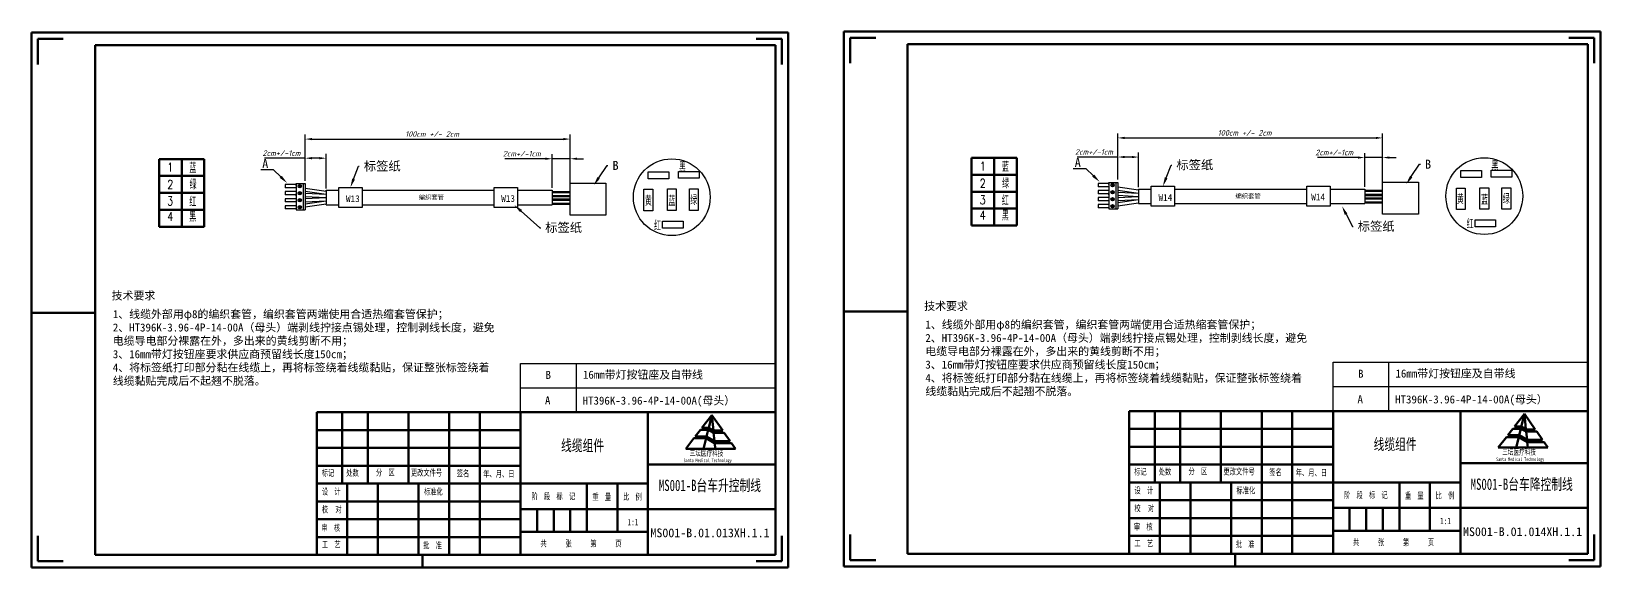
# Model space of a CAD drawing. Header units: millimetres. Extents: x 15931 to 18096, y 1463 to 3040.
# Drawn here: x 15936 to 16633, y 2265 to 2503 of the extents above; entities that cross this region are included whole.
import ezdxf
from ezdxf import colors
from ezdxf.entities.mleader import LeaderData, LeaderLine
from ezdxf.enums import TextEntityAlignment as Align
from ezdxf.math import Vec2, Vec3

# ---------------------------------------------------------------- set-up
doc = ezdxf.new("R2010")
doc.units = ezdxf.units.MM
doc.layers.add('7标注层', color=4, linetype='Continuous')
doc.layers.add('dim', color=82, linetype='Continuous', lineweight=9)
doc.layers.add('总内框线', color=7, linetype='Continuous', lineweight=50)
doc.styles.add('GB', font='gbeitc.shx', dxfattribs={"bigfont": 'gbcbig.shx'})
doc.styles.add('SLDTEXTSTYLE1', font='TXT', dxfattribs={"width": 0.7})
doc.styles.get("Standard").update_dxf_attribs({"font": 'simfang.ttf'})
doc.styles.add('TXT08', font='txt.shx', dxfattribs={"width": 0.8, "bigfont": 'gbcbig.shx'})
doc.styles.add('宋体', font='')
doc.styles.get('宋体').set_extended_font_data('SimSun')
doc.dimstyles.new('GB', dxfattribs={"dimtxt": 2.5, "dimasz": 3, "dimexe": 2, "dimexo": 1, "dimgap": 1, "dimtad": 1, "dimtoh": 1, "dimdsep": 46, "dimtxsty": 'GB', "dimcen": 2.5, "dimclrd": 1, "dimclre": 3, "dimclrt": 6, "dimadec": 0, "dimazin": 0, "dimtfac": 1, "dimtmove": 0, "dimatfit": 3, "dimfxl": 4, "dimarcsym": 0})

# ---------------------------------------------------------------- blocks, each defined once
blk = doc.blocks.new('*D360')
at = {"color": 3, "lineweight": -2, "transparency": 16777216}
for p, q in [((16057.9, 2437.04), (16057.9, 2457.56)), ((16175.43, 2434.03), (16175.43, 2457.56))]:
    blk.add_line(p, q, dxfattribs=at)
at = {"color": 1, "lineweight": -2, "transparency": 16777216}
blk.add_line((16060.9, 2455.56), (16172.43, 2455.56), dxfattribs=at)
at = {"color": 1, "transparency": 16777216}
for points in [[(16060.9, 2456.06), (16060.9, 2455.06), (16057.9, 2455.56)], [(16172.43, 2456.06), (16172.43, 2455.06), (16175.43, 2455.56)]]:
    blk.add_solid(points, dxfattribs=at)
at = {"layer": 'Defpoints', "color": 0, "transparency": 16777216}
for p in [(16175.43, 2455.56), (16057.9, 2436.04), (16175.43, 2433.03)]:
    blk.add_point(p, dxfattribs=at)
at = {"color": 6, "transparency": 16777216, "insert": (16114.2, 2457.81), "char_height": 2.5, "attachment_point": 5, "style": 'GB'}
blk.add_mtext('100cm +/- 2cm', dxfattribs=at)
blk = doc.blocks.new('*D361')
at = {"layer": '7标注层', "color": 1, "lineweight": -2, "transparency": 16777216}
for p, q in [((16164.51, 2446.84), (16146.46, 2446.84)), ((16175.43, 2446.84), (16167.51, 2446.84)), ((16178.43, 2446.84), (16181.43, 2446.84))]:
    blk.add_line(p, q, dxfattribs=at)
at = {"layer": '7标注层', "color": 3, "lineweight": -2, "transparency": 16777216}
for p, q in [((16167.51, 2433.87), (16167.51, 2448.84)), ((16175.43, 2434.03), (16175.43, 2448.84))]:
    blk.add_line(p, q, dxfattribs=at)
at = {"layer": '7标注层', "color": 1, "transparency": 16777216}
for points in [[(16164.51, 2447.34), (16164.51, 2446.34), (16167.51, 2446.84)], [(16178.43, 2447.34), (16178.43, 2446.34), (16175.43, 2446.84)]]:
    blk.add_solid(points, dxfattribs=at)
at = {"layer": 'Defpoints', "color": 0, "transparency": 16777216}
for p in [(16175.43, 2446.84), (16167.51, 2432.87), (16175.43, 2433.03)]:
    blk.add_point(p, dxfattribs=at)
at = {"layer": '7标注层', "color": 6, "transparency": 16777216, "insert": (16153.97, 2449.09), "char_height": 2.5, "attachment_point": 5, "style": 'GB'}
blk.add_mtext('2cm+/-1cm', dxfattribs=at)
blk = doc.blocks.new('*D362')
at = {"layer": '7标注层', "color": 1, "lineweight": -2, "transparency": 16777216}
for p, q in [((16057.9, 2447.08), (16039.86, 2447.08)), ((16064.17, 2447.08), (16060.9, 2447.08))]:
    blk.add_line(p, q, dxfattribs=at)
at = {"layer": '7标注层', "color": 3, "lineweight": -2, "transparency": 16777216}
for p, q in [((16057.9, 2437.04), (16057.9, 2449.08)), ((16067.17, 2433.67), (16067.17, 2449.08))]:
    blk.add_line(p, q, dxfattribs=at)
at = {"layer": '7标注层', "color": 1, "transparency": 16777216}
for points in [[(16060.9, 2447.58), (16060.9, 2446.58), (16057.9, 2447.08)], [(16064.17, 2447.58), (16064.17, 2446.58), (16067.17, 2447.08)]]:
    blk.add_solid(points, dxfattribs=at)
at = {"layer": 'Defpoints', "color": 0, "transparency": 16777216}
for p in [(16057.9, 2447.08), (16057.9, 2436.04), (16067.17, 2432.67)]:
    blk.add_point(p, dxfattribs=at)
at = {"layer": '7标注层', "color": 6, "transparency": 16777216, "insert": (16047.37, 2449.33), "char_height": 2.5, "attachment_point": 5, "style": 'GB'}
blk.add_mtext('2cm+/-1cm', dxfattribs=at)
blk = doc.blocks.new('*D363')
at = {"color": 3, "lineweight": -2, "transparency": 16777216}
for p, q in [((16418.39, 2437.56), (16418.39, 2458.08)), ((16535.91, 2434.55), (16535.91, 2458.08))]:
    blk.add_line(p, q, dxfattribs=at)
at = {"color": 1, "lineweight": -2, "transparency": 16777216}
blk.add_line((16421.39, 2456.08), (16532.91, 2456.08), dxfattribs=at)
at = {"color": 1, "transparency": 16777216}
for points in [[(16421.39, 2456.58), (16421.39, 2455.58), (16418.39, 2456.08)], [(16532.91, 2456.58), (16532.91, 2455.58), (16535.91, 2456.08)]]:
    blk.add_solid(points, dxfattribs=at)
at = {"layer": 'Defpoints', "color": 0, "transparency": 16777216}
for p in [(16535.91, 2456.08), (16418.39, 2436.56), (16535.91, 2433.55)]:
    blk.add_point(p, dxfattribs=at)
at = {"color": 6, "transparency": 16777216, "insert": (16474.69, 2458.33), "char_height": 2.5, "attachment_point": 5, "style": 'GB'}
blk.add_mtext('100cm +/- 2cm', dxfattribs=at)
blk = doc.blocks.new('*D364')
at = {"layer": '7标注层', "color": 1, "lineweight": -2, "transparency": 16777216}
for p, q in [((16524.99, 2447.37), (16506.95, 2447.37)), ((16535.91, 2447.37), (16527.99, 2447.37)), ((16538.91, 2447.37), (16541.91, 2447.37))]:
    blk.add_line(p, q, dxfattribs=at)
at = {"layer": '7标注层', "color": 3, "lineweight": -2, "transparency": 16777216}
for p, q in [((16527.99, 2434.39), (16527.99, 2449.37)), ((16535.91, 2434.55), (16535.91, 2449.37))]:
    blk.add_line(p, q, dxfattribs=at)
at = {"layer": '7标注层', "color": 1, "transparency": 16777216}
for points in [[(16524.99, 2447.87), (16524.99, 2446.87), (16527.99, 2447.37)], [(16538.91, 2447.87), (16538.91, 2446.87), (16535.91, 2447.37)]]:
    blk.add_solid(points, dxfattribs=at)
at = {"layer": 'Defpoints', "color": 0, "transparency": 16777216}
for p in [(16535.91, 2447.37), (16527.99, 2433.39), (16535.91, 2433.55)]:
    blk.add_point(p, dxfattribs=at)
at = {"layer": '7标注层', "color": 6, "transparency": 16777216, "insert": (16514.46, 2449.62), "char_height": 2.5, "attachment_point": 5, "style": 'GB'}
blk.add_mtext('2cm+/-1cm', dxfattribs=at)
blk = doc.blocks.new('*D365')
at = {"layer": '7标注层', "color": 1, "lineweight": -2, "transparency": 16777216}
for p, q in [((16418.39, 2447.6), (16400.34, 2447.6)), ((16424.66, 2447.6), (16421.39, 2447.6))]:
    blk.add_line(p, q, dxfattribs=at)
at = {"layer": '7标注层', "color": 3, "lineweight": -2, "transparency": 16777216}
for p, q in [((16418.39, 2437.56), (16418.39, 2449.6)), ((16427.66, 2434.19), (16427.66, 2449.6))]:
    blk.add_line(p, q, dxfattribs=at)
at = {"layer": '7标注层', "color": 1, "transparency": 16777216}
for points in [[(16421.39, 2448.1), (16421.39, 2447.1), (16418.39, 2447.6)], [(16424.66, 2448.1), (16424.66, 2447.1), (16427.66, 2447.6)]]:
    blk.add_solid(points, dxfattribs=at)
at = {"layer": 'Defpoints', "color": 0, "transparency": 16777216}
for p in [(16418.39, 2447.6), (16418.39, 2436.56), (16427.66, 2433.19)]:
    blk.add_point(p, dxfattribs=at)
at = {"layer": '7标注层', "color": 6, "transparency": 16777216, "insert": (16407.85, 2449.85), "char_height": 2.5, "attachment_point": 5, "style": 'GB'}
blk.add_mtext('2cm+/-1cm', dxfattribs=at)

msp = doc.modelspace()

# ---------------------------------------------------------------- linework, layer by layer
at = {"color": 3, "lineweight": 60}
for p, q in [((15993.073, 2446.706), (15993.073, 2439.206)), ((16003.105, 2446.706), (15993.073, 2446.706)), ((16003.105, 2446.706), (16003.105, 2439.206)), ((16003.105, 2446.706), (16003.105, 2439.206)), ((16013.138, 2446.706), (16003.105, 2446.706)), ((16013.138, 2446.706), (16013.138, 2439.206)), ((16353.558, 2447.228), (16353.558, 2439.728)), ((16363.59, 2447.228), (16353.558, 2447.228)), ((16363.59, 2447.228), (16363.59, 2439.728)), ((16363.59, 2447.228), (16363.59, 2439.728)), ((16373.623, 2447.228), (16363.59, 2447.228)), ((16373.623, 2447.228), (16373.623, 2439.728)), ((16003.105, 2439.206), (15993.073, 2439.206)), ((15993.073, 2416.706), (15993.073, 2439.206)), ((16003.105, 2416.706), (16003.105, 2439.206)), ((16003.105, 2439.206), (16003.105, 2424.206)), ((16013.138, 2439.206), (16003.105, 2439.206)), ((16003.105, 2416.706), (16003.105, 2439.206)), ((16013.138, 2416.706), (16013.138, 2439.206)), ((16013.138, 2439.206), (16013.138, 2424.206)), ((16363.59, 2439.728), (16353.558, 2439.728)), ((16353.558, 2417.228), (16353.558, 2439.728)), ((16363.59, 2417.228), (16363.59, 2439.728)), ((16363.59, 2439.728), (16363.59, 2424.728)), ((16373.623, 2439.728), (16363.59, 2439.728)), ((16363.59, 2417.228), (16363.59, 2439.728)), ((16373.623, 2417.228), (16373.623, 2439.728)), ((16373.623, 2439.728), (16373.623, 2424.728)), ((16003.105, 2431.706), (15993.073, 2431.706)), ((16013.138, 2431.706), (16003.105, 2431.706)), ((16363.59, 2432.228), (16353.558, 2432.228)), ((16373.623, 2432.228), (16363.59, 2432.228)), ((16003.105, 2424.206), (15993.073, 2424.206)), ((16013.138, 2424.206), (16003.105, 2424.206)), ((16363.59, 2424.728), (16353.558, 2424.728)), ((16373.623, 2424.728), (16363.59, 2424.728)), ((16003.105, 2416.706), (15993.073, 2416.706)), ((16013.138, 2416.706), (16003.105, 2416.706)), ((16363.59, 2417.228), (16353.558, 2417.228)), ((16373.623, 2417.228), (16363.59, 2417.228))]:
    msp.add_line(p, q, dxfattribs=at)
for p, q in [((16053.844, 2435.343), (16049.047, 2435.343)), ((16049.047, 2435.343), (16049.047, 2434.424)), ((16049.047, 2435.343), (16049.047, 2433.985)), ((16053.844, 2433.985), (16049.047, 2433.985)), ((16049.047, 2432.236), (16049.047, 2430.878)), ((16053.844, 2432.236), (16049.047, 2432.236)), ((16053.844, 2430.878), (16049.047, 2430.878)), ((16053.844, 2435.788), (16053.844, 2430.434)), ((16053.844, 2435.788), (16057.862, 2435.788)), ((16053.844, 2434.899), (16053.844, 2435.788)), ((16053.844, 2435.788), (16053.844, 2435.343)), ((16053.844, 2433.985), (16053.844, 2432.236)), ((16053.844, 2430.434), (16053.844, 2431.322)), ((16053.844, 2430.878), (16053.844, 2424.442)), ((16055.505, 2434.664), (16054.987, 2435.182)), ((16055.505, 2434.664), (16054.987, 2434.147)), ((16055.505, 2431.557), (16054.987, 2432.075)), ((16055.505, 2431.557), (16054.987, 2431.04)), ((16055.505, 2434.664), (16056.022, 2435.182)), ((16055.505, 2434.664), (16056.022, 2434.147)), ((16055.505, 2431.557), (16056.022, 2432.075)), ((16055.505, 2431.557), (16056.022, 2431.04)), ((16056.969, 2435.788), (16056.969, 2430.434)), ((16056.969, 2435.788), (16056.969, 2424.22)), ((16057.862, 2435.788), (16057.862, 2424.22)), ((16057.862, 2435.343), (16057.862, 2433.985)), ((16057.862, 2432.236), (16057.862, 2430.878)), ((16057.904, 2433.847), (16067.174, 2432.478)), ((16057.904, 2432.427), (16067.174, 2431.059)), ((16057.904, 2431.515), (16067.174, 2431.059)), ((16057.904, 2430.096), (16067.174, 2429.64)), ((16067.174, 2432.478), (16067.174, 2432.867)), ((16067.174, 2432.867), (16072.776, 2432.867)), ((16067.174, 2432.478), (16067.174, 2431.059)), ((16067.174, 2431.059), (16067.174, 2429.64)), ((16083.118, 2432.867), (16106.322, 2432.867)), ((16106.322, 2432.867), (16115.839, 2432.867)), ((16115.839, 2432.867), (16141.734, 2432.867)), ((16152.076, 2432.867), (16164.827, 2432.867)), ((16164.827, 2432.867), (16167.508, 2432.867)), ((16167.508, 2432.867), (16167.508, 2426.412)), ((16175.427, 2432.235), (16167.508, 2432.235)), ((16175.427, 2431.735), (16167.508, 2431.735)), ((16175.427, 2430.402), (16167.508, 2430.402)), ((16167.508, 2430.402), (16167.508, 2428.878)), ((16175.427, 2429.902), (16167.508, 2429.902)), ((16414.436, 2435.798), (16409.639, 2435.798)), ((16409.639, 2435.798), (16409.639, 2434.879)), ((16409.639, 2435.798), (16409.639, 2434.44)), ((16414.436, 2434.44), (16409.639, 2434.44)), ((16409.639, 2432.691), (16409.639, 2431.333)), ((16414.436, 2432.691), (16409.639, 2432.691)), ((16414.436, 2431.333), (16409.639, 2431.333)), ((16414.436, 2436.242), (16414.436, 2430.889)), ((16414.436, 2436.242), (16418.454, 2436.242)), ((16414.436, 2435.354), (16414.436, 2436.242)), ((16414.436, 2436.242), (16414.436, 2435.798)), ((16414.436, 2434.44), (16414.436, 2432.691)), ((16414.436, 2430.889), (16414.436, 2431.777)), ((16414.436, 2431.333), (16414.436, 2424.897)), ((16416.097, 2435.119), (16415.579, 2435.636)), ((16416.097, 2435.119), (16415.579, 2434.602)), ((16416.097, 2432.012), (16415.579, 2432.529)), ((16416.097, 2432.012), (16415.579, 2431.495)), ((16416.097, 2435.119), (16416.614, 2435.636)), ((16416.097, 2435.119), (16416.614, 2434.602)), ((16416.097, 2432.012), (16416.614, 2432.529)), ((16416.097, 2432.012), (16416.614, 2431.495)), ((16417.561, 2436.242), (16417.561, 2430.889)), ((16417.561, 2436.242), (16417.561, 2424.675)), ((16418.454, 2436.242), (16418.454, 2424.675)), ((16418.454, 2435.798), (16418.454, 2434.44)), ((16418.454, 2434.359), (16427.659, 2433)), ((16418.454, 2432.94), (16427.659, 2431.581)), ((16418.454, 2432.691), (16418.454, 2431.333)), ((16418.454, 2432.034), (16427.659, 2431.581)), ((16418.454, 2430.615), (16427.659, 2430.162)), ((16418.454, 2429.709), (16427.659, 2430.162)), ((16427.659, 2433), (16427.659, 2433.39)), ((16427.659, 2433.39), (16433.261, 2433.39)), ((16427.659, 2433), (16427.659, 2431.581)), ((16427.659, 2431.581), (16427.659, 2430.162)), ((16427.659, 2430.162), (16427.659, 2428.743)), ((16443.603, 2433.39), (16466.807, 2433.39)), ((16466.807, 2433.39), (16482.285, 2433.39)), ((16482.285, 2433.39), (16502.219, 2433.39)), ((16512.561, 2433.39), (16525.312, 2433.39)), ((16525.312, 2433.39), (16527.993, 2433.39)), ((16527.993, 2433.39), (16527.993, 2426.934)), ((16535.912, 2432.757), (16527.993, 2432.757)), ((16535.912, 2432.257), (16527.993, 2432.257)), ((16535.912, 2430.924), (16527.993, 2430.924)), ((16527.993, 2430.924), (16527.993, 2429.4)), ((16535.912, 2430.424), (16527.993, 2430.424)), ((16049.047, 2429.129), (16049.047, 2427.771)), ((16053.844, 2429.129), (16049.047, 2429.129)), ((16053.844, 2427.771), (16049.047, 2427.771)), ((16049.047, 2426.022), (16049.047, 2424.664)), ((16053.844, 2426.022), (16049.047, 2426.022)), ((16053.844, 2424.664), (16049.047, 2424.664)), ((16053.844, 2427.771), (16053.844, 2426.022)), ((16053.844, 2424.664), (16053.844, 2424.22)), ((16053.844, 2424.22), (16057.862, 2424.22)), ((16055.505, 2428.45), (16054.987, 2428.968)), ((16055.505, 2428.45), (16054.987, 2427.933)), ((16055.505, 2425.343), (16054.987, 2425.861)), ((16055.505, 2425.343), (16054.987, 2424.826)), ((16055.505, 2428.45), (16056.022, 2428.968)), ((16055.505, 2428.45), (16056.022, 2427.933)), ((16055.505, 2425.343), (16056.022, 2425.861)), ((16055.505, 2425.343), (16056.022, 2424.826)), ((16057.862, 2429.129), (16057.862, 2427.771)), ((16057.862, 2426.022), (16057.862, 2424.664)), ((16057.904, 2429.183), (16067.174, 2429.64)), ((16057.904, 2427.764), (16067.174, 2428.221)), ((16057.904, 2426.852), (16067.174, 2428.221)), ((16057.904, 2425.433), (16067.174, 2426.801)), ((16067.174, 2429.64), (16067.174, 2428.221)), ((16067.174, 2428.221), (16067.174, 2426.801)), ((16067.174, 2426.412), (16067.174, 2426.801)), ((16067.174, 2426.412), (16072.776, 2426.412)), ((16083.118, 2426.412), (16095.98, 2426.412)), ((16083.118, 2426.412), (16117.059, 2426.412)), ((16117.059, 2426.412), (16141.734, 2426.415)), ((16152.076, 2426.413), (16164.827, 2426.412)), ((16164.827, 2426.412), (16167.508, 2426.412)), ((16175.421, 2427.044), (16167.501, 2427.044)), ((16175.421, 2426.544), (16167.501, 2426.544)), ((16175.427, 2428.878), (16167.508, 2428.878)), ((16175.427, 2428.378), (16167.508, 2428.378)), ((16409.639, 2429.584), (16409.639, 2428.226)), ((16414.436, 2429.584), (16409.639, 2429.584)), ((16414.436, 2428.226), (16409.639, 2428.226)), ((16409.639, 2426.477), (16409.639, 2425.119)), ((16414.436, 2426.477), (16409.639, 2426.477)), ((16414.436, 2425.119), (16409.639, 2425.119)), ((16414.436, 2428.226), (16414.436, 2426.477)), ((16414.436, 2425.119), (16414.436, 2424.675)), ((16414.436, 2424.675), (16418.454, 2424.675)), ((16416.097, 2428.905), (16415.579, 2429.422)), ((16416.097, 2428.905), (16415.579, 2428.388)), ((16416.097, 2425.798), (16415.579, 2426.316)), ((16416.097, 2425.798), (16415.579, 2425.281)), ((16416.097, 2428.905), (16416.614, 2429.422)), ((16416.097, 2428.905), (16416.614, 2428.388)), ((16416.097, 2425.798), (16416.614, 2426.316)), ((16416.097, 2425.798), (16416.614, 2425.281)), ((16418.454, 2429.584), (16418.454, 2428.226)), ((16418.454, 2428.29), (16427.659, 2428.743)), ((16418.454, 2427.384), (16427.659, 2428.743)), ((16418.454, 2425.965), (16427.659, 2427.324)), ((16418.454, 2426.477), (16418.454, 2425.119)), ((16427.659, 2428.743), (16427.659, 2427.324)), ((16427.659, 2426.934), (16427.659, 2427.324)), ((16427.659, 2426.934), (16433.261, 2426.934)), ((16443.603, 2426.934), (16456.465, 2426.934)), ((16443.603, 2426.934), (16477.544, 2426.934)), ((16477.544, 2426.934), (16502.219, 2426.937)), ((16512.561, 2426.936), (16525.312, 2426.935)), ((16525.312, 2426.934), (16527.993, 2426.934)), ((16535.906, 2427.567), (16527.986, 2427.567)), ((16535.906, 2427.067), (16527.986, 2427.067)), ((16535.912, 2429.4), (16527.993, 2429.4)), ((16535.912, 2428.9), (16527.993, 2428.9)), ((16153.448, 2334.399), (16153.448, 2356.055)), ((16153.448, 2356.055), (16266.527, 2356.055)), ((16153.448, 2345.227), (16153.448, 2356.055)), ((16178.247, 2334.399), (16178.247, 2356.055)), ((16178.247, 2345.227), (16178.247, 2356.055)), ((16513.933, 2334.921), (16513.933, 2356.577)), ((16513.933, 2356.577), (16627.012, 2356.577)), ((16513.933, 2345.749), (16513.933, 2356.577)), ((16538.732, 2334.921), (16538.732, 2356.577)), ((16538.732, 2345.749), (16538.732, 2356.577)), ((16153.448, 2345.227), (16266.527, 2345.227)), ((16513.933, 2345.749), (16627.012, 2345.749))]:
    msp.add_line(p, q)
at = {"color": 5}
for points in [[(16210.133, 2441.034), (16219.24, 2441.034), (16219.24, 2438), (16210.133, 2438)], [(16223.577, 2441.251), (16232.685, 2441.251), (16232.685, 2438.217), (16223.577, 2438.217)], [(16570.618, 2441.556), (16579.725, 2441.556), (16579.725, 2438.522), (16570.618, 2438.522)], [(16584.062, 2441.773), (16593.17, 2441.773), (16593.17, 2438.739), (16584.062, 2438.739)], [(16175.427, 2435.955), (16191.295, 2435.955), (16191.295, 2421.783), (16175.427, 2421.783)], [(16208.18, 2433.31), (16212.083, 2433.31), (16212.083, 2423.774), (16208.18, 2423.774)], [(16218.59, 2433.448), (16222.493, 2433.448), (16222.493, 2423.912), (16218.59, 2423.912)], [(16228.348, 2433.448), (16232.251, 2433.448), (16232.251, 2423.912), (16228.348, 2423.912)], [(16535.912, 2436.477), (16551.779, 2436.477), (16551.779, 2422.305), (16535.912, 2422.305)], [(16568.665, 2433.832), (16572.568, 2433.832), (16572.568, 2424.296), (16568.665, 2424.296)], [(16579.075, 2433.971), (16582.978, 2433.971), (16582.978, 2424.435), (16579.075, 2424.435)], [(16588.833, 2433.971), (16592.736, 2433.971), (16592.736, 2424.435), (16588.833, 2424.435)], [(16216.421, 2419.144), (16225.529, 2419.144), (16225.529, 2416.11), (16216.421, 2416.11)], [(16576.906, 2419.666), (16586.014, 2419.666), (16586.014, 2416.632), (16576.906, 2416.632)]]:
    msp.add_lwpolyline(points, close=True, dxfattribs=at)
for points in [[(16072.776, 2434.116), (16083.118, 2434.116), (16083.118, 2425.257), (16072.776, 2425.257)], [(16141.734, 2434.118), (16152.076, 2434.118), (16152.076, 2425.26), (16141.734, 2425.26)], [(16433.261, 2434.638), (16443.603, 2434.638), (16443.603, 2425.779), (16433.261, 2425.779)], [(16502.219, 2434.64), (16512.561, 2434.64), (16512.561, 2425.782), (16502.219, 2425.782)]]:
    msp.add_lwpolyline(points, close=True)
for centre in [(16220.541, 2429.764), (16581.026, 2430.286)]:
    msp.add_circle(centre, 17.033, dxfattribs=at)
for centre in [(16055.505, 2434.664), (16055.505, 2431.557), (16416.097, 2435.119), (16416.097, 2432.012), (16055.505, 2428.45), (16055.505, 2425.343), (16416.097, 2428.905), (16416.097, 2425.798)]:
    msp.add_circle(centre, 0.732)
at = {"layer": '总内框线', "color": 4}
for p, q in [((15936.421, 2502.821), (16272.135, 2502.821)), ((15936.421, 2265.448), (15936.421, 2502.821)), ((16272.135, 2502.821), (16272.135, 2265.448)), ((16296.906, 2503.343), (16632.62, 2503.343)), ((16296.906, 2265.97), (16296.906, 2503.343)), ((16632.62, 2503.343), (16632.62, 2265.97)), ((16272.135, 2265.448), (15936.421, 2265.448)), ((16632.62, 2265.97), (16296.906, 2265.97))]:
    msp.add_line(p, q, dxfattribs=at)
at = {"layer": '总内框线'}
for p, q in [((15939.247, 2499.995), (15950.55, 2499.995)), ((15939.247, 2499.995), (15939.247, 2488.692)), ((16269.325, 2500.001), (16258.021, 2500.001)), ((16269.325, 2500.001), (16269.325, 2488.698)), ((16299.732, 2500.517), (16311.035, 2500.517)), ((16299.732, 2500.517), (16299.732, 2489.214)), ((16629.809, 2500.524), (16618.506, 2500.524)), ((16629.809, 2500.524), (16629.809, 2489.22)), ((15964.68, 2497.169), (16266.483, 2497.169)), ((15964.68, 2271.099), (15964.68, 2497.169)), ((16266.483, 2497.169), (16266.483, 2271.099)), ((16325.165, 2497.692), (16626.968, 2497.692)), ((16325.165, 2271.622), (16325.165, 2497.692)), ((16626.968, 2497.692), (16626.968, 2271.622)), ((15936.421, 2378.483), (15964.68, 2378.483)), ((16296.906, 2379.005), (16325.165, 2379.005)), ((16063.02, 2334.399), (16266.483, 2334.399)), ((16063.02, 2271.099), (16063.02, 2334.399)), ((16074.324, 2334.399), (16074.324, 2302.749)), ((16085.627, 2334.399), (16085.627, 2302.749)), ((16103.713, 2334.399), (16103.713, 2302.749)), ((16121.798, 2334.399), (16121.798, 2302.749)), ((16135.363, 2334.399), (16135.363, 2271.099)), ((16153.448, 2334.399), (16153.448, 2271.099)), ((16209.966, 2271.099), (16209.966, 2334.399)), ((16266.483, 2334.399), (16266.483, 2271.099)), ((16423.505, 2334.921), (16626.968, 2334.921)), ((16423.505, 2271.622), (16423.505, 2334.921)), ((16434.809, 2334.921), (16434.809, 2303.271)), ((16446.112, 2334.921), (16446.112, 2303.271)), ((16464.198, 2334.921), (16464.198, 2303.271)), ((16482.283, 2334.921), (16482.283, 2303.271)), ((16495.848, 2334.921), (16495.848, 2271.622)), ((16513.933, 2334.921), (16513.933, 2271.622)), ((16570.451, 2271.622), (16570.451, 2334.921)), ((16626.968, 2334.921), (16626.968, 2271.622)), ((16063.02, 2326.487), (16153.448, 2326.487)), ((16423.505, 2327.009), (16513.933, 2327.009)), ((16063.02, 2318.574), (16153.448, 2318.574)), ((16423.505, 2319.096), (16513.933, 2319.096)), ((16570.451, 2311.749), (16626.968, 2311.749)), ((16063.02, 2310.662), (16153.448, 2310.662)), ((16209.966, 2311.227), (16266.483, 2311.227)), ((16423.505, 2311.184), (16513.933, 2311.184)), ((16063.02, 2302.749), (16209.966, 2302.749)), ((16076.584, 2302.749), (16076.584, 2271.099)), ((16090.149, 2302.749), (16090.149, 2271.099)), ((16108.234, 2302.749), (16108.234, 2271.099)), ((16121.798, 2302.749), (16121.798, 2271.099)), ((16182.837, 2281.273), (16182.837, 2302.749)), ((16196.402, 2281.273), (16196.402, 2302.749)), ((16423.505, 2303.271), (16570.451, 2303.271)), ((16437.069, 2303.271), (16437.069, 2271.622)), ((16450.634, 2303.271), (16450.634, 2271.622)), ((16468.719, 2303.271), (16468.719, 2271.622)), ((16482.283, 2303.271), (16482.283, 2271.622)), ((16543.322, 2281.795), (16543.322, 2303.271)), ((16556.886, 2281.795), (16556.886, 2303.271)), ((16063.02, 2294.837), (16153.448, 2294.837)), ((16153.448, 2291.446), (16209.966, 2291.446)), ((16160.796, 2291.446), (16160.796, 2281.273)), ((16168.143, 2291.446), (16168.143, 2281.273)), ((16175.49, 2291.446), (16175.49, 2281.273)), ((16209.966, 2291.446), (16266.483, 2291.446)), ((16423.505, 2295.359), (16513.933, 2295.359)), ((16513.933, 2291.968), (16570.451, 2291.968)), ((16521.28, 2291.968), (16521.28, 2281.795)), ((16528.628, 2291.968), (16528.628, 2281.795)), ((16535.975, 2291.968), (16535.975, 2281.795)), ((16570.451, 2291.968), (16626.968, 2291.968)), ((16063.02, 2286.924), (16153.448, 2286.924)), ((16423.505, 2287.446), (16513.933, 2287.446)), ((15939.247, 2268.274), (15939.247, 2279.577)), ((16063.02, 2279.012), (16153.448, 2279.012)), ((16153.448, 2281.273), (16209.966, 2281.273)), ((16269.325, 2268.268), (16269.325, 2279.571)), ((16299.732, 2268.796), (16299.732, 2280.099)), ((16423.505, 2279.534), (16513.933, 2279.534)), ((16513.933, 2281.795), (16570.451, 2281.795)), ((16629.809, 2268.79), (16629.809, 2280.093)), ((16266.483, 2271.099), (15964.68, 2271.099)), ((16266.483, 2271.099), (16063.02, 2271.099)), ((16109.93, 2271.099), (16109.93, 2265.448)), ((16626.968, 2271.622), (16325.165, 2271.622)), ((16626.968, 2271.622), (16423.505, 2271.622)), ((16470.415, 2271.622), (16470.415, 2265.97)), ((15939.247, 2268.274), (15950.55, 2268.274)), ((16269.325, 2268.268), (16258.021, 2268.268)), ((16299.732, 2268.796), (16311.035, 2268.796)), ((16629.809, 2268.79), (16618.506, 2268.79))]:
    msp.add_line(p, q, dxfattribs=at)
at = {"layer": '总内框线', "color": 1}
for p, q in [((16238.338, 2333.111), (16233.942, 2327.473)), ((16238.338, 2333.111), (16236.931, 2327.448)), ((16243.149, 2326.233), (16238.338, 2333.111)), ((16238.338, 2333.111), (16239.017, 2326.312)), ((16598.823, 2333.633), (16594.427, 2327.995)), ((16598.823, 2333.633), (16597.416, 2327.97)), ((16603.634, 2326.755), (16598.823, 2333.633)), ((16598.823, 2333.633), (16599.502, 2326.834)), ((16233.229, 2326.559), (16230.967, 2323.658)), ((16233.229, 2326.559), (16236.67, 2326.559)), ((16233.942, 2327.473), (16236.884, 2327.473)), ((16236.706, 2326.541), (16235.989, 2323.654)), ((16236.67, 2326.559), (16239.076, 2325.315)), ((16236.884, 2327.473), (16239.162, 2326.233)), ((16239.076, 2325.315), (16243.792, 2325.315)), ((16239.117, 2325.315), (16239.482, 2321.659)), ((16239.162, 2326.233), (16243.149, 2326.233)), ((16246.4, 2321.587), (16243.792, 2325.315)), ((16593.714, 2327.082), (16591.452, 2324.18)), ((16593.714, 2327.082), (16597.155, 2327.082)), ((16594.427, 2327.995), (16597.369, 2327.995)), ((16597.191, 2327.063), (16596.474, 2324.176)), ((16597.155, 2327.082), (16599.561, 2325.838)), ((16597.369, 2327.995), (16599.647, 2326.755)), ((16599.561, 2325.838), (16604.277, 2325.838)), ((16599.602, 2325.838), (16599.967, 2322.181)), ((16599.647, 2326.755), (16603.634, 2326.755)), ((16606.885, 2322.109), (16604.277, 2325.838)), ((16230.321, 2322.829), (16226.71, 2318.199)), ((16230.321, 2322.829), (16235.756, 2322.829)), ((16230.967, 2323.658), (16235.982, 2323.658)), ((16235.781, 2322.815), (16234.634, 2318.199)), ((16235.756, 2322.829), (16239.559, 2320.626)), ((16235.982, 2323.658), (16239.608, 2321.587)), ((16239.559, 2320.626), (16247.072, 2320.626)), ((16239.585, 2320.626), (16239.828, 2318.199)), ((16239.608, 2321.587), (16246.4, 2321.587)), ((16248.77, 2318.199), (16247.072, 2320.626)), ((16590.806, 2323.351), (16587.195, 2318.721)), ((16587.195, 2318.721), (16609.255, 2318.721)), ((16590.806, 2323.351), (16596.241, 2323.351)), ((16591.452, 2324.18), (16596.467, 2324.18)), ((16596.266, 2323.337), (16595.119, 2318.721)), ((16596.241, 2323.351), (16600.044, 2321.148)), ((16596.467, 2324.18), (16600.092, 2322.109)), ((16600.044, 2321.148), (16607.557, 2321.148)), ((16600.07, 2321.148), (16600.312, 2318.721)), ((16600.092, 2322.109), (16606.885, 2322.109)), ((16609.255, 2318.721), (16607.557, 2321.148)), ((16226.71, 2318.199), (16248.77, 2318.199))]:
    msp.add_line(p, q, dxfattribs=at)

# ---------------------------------------------------------------- texts
at = {"layer": 'dim', "color": 6, "style": 'TXT08', "width": 0.8}
for s, p in [('1', (15998.031, 2443.045)), ('蓝', (16008.064, 2443.045)), ('黑', (16225.241, 2443.353)), ('1', (16358.516, 2443.567)), ('蓝', (16368.549, 2443.567)), ('黑', (16585.726, 2443.875)), ('2', (15998.027, 2435.42)), ('绿', (16008.152, 2435.678)), ('2', (16358.512, 2435.942)), ('绿', (16368.637, 2436.2)), ('3', (15997.983, 2428.092)), ('红', (16008.015, 2428.092)), ('黄', (16210.154, 2428.454)), ('蓝', (16220.582, 2428.441)), ('绿', (16230.257, 2428.79)), ('3', (16358.468, 2428.614)), ('红', (16368.5, 2428.614)), ('黄', (16570.353, 2429.19)), ('蓝', (16581.067, 2428.963)), ('绿', (16590.742, 2429.312)), ('4', (15997.983, 2421.27)), ('黑', (16008.015, 2421.27)), ('4', (16358.468, 2421.792)), ('黑', (16368.5, 2421.792)), ('红', (16214.22, 2417.48)), ('红', (16574.691, 2418.219))]:
    msp.add_text(s, height=3.853, dxfattribs=at).set_placement(p, align=Align.MIDDLE)
at = {"layer": '总内框线', "color": 6, "attachment_point": 1}
for s, insert, char_height, width, style in [('W13', (16075.986, 2430.614), 3, 132.12967, '宋体'), ('编织套管', (16108.282, 2430.766), 2, 132.12967, '宋体'), ('W13', (16144.866, 2430.713), 3, 132.12967, '宋体'), ('W14', (16436.471, 2431.136), 3, 132.12967, '宋体'), ('编织套管', (16470.62, 2431.288), 2, 132.12967, '宋体'), ('W14', (16504.233, 2431.375), 3, 132.12967, '宋体'), ('{\\fSimSun|b0|i0|c134|p2;技术要求}', (15972.031, 2387.912), 3.55114, 132.12967, 'GB'), ('{\\fSimSun|b0|i0|c134|p2;技术要求}', (16332.516, 2383.274), 3.55114, 132.12967, 'GB'), ('{\\fSimSun|b0|i0|c134|p54;1、线缆外部用φ8的编织套管，编织套管两端使用合适热缩套管保护；\\P2、HT396K-3.96-4P-14-00A（母头）端剥线拧接点锡处理，控制剥线长度，避免电缆导电部分裸露在外，多出来的黄线剪断不用；\\P3、16mm带灯按钮座要求供应商预留线长度150cm；\\P4、将标签纸打印部分黏在线缆上，再将标签绕着线缆黏贴，保证整张标签绕着线缆黏贴完成后不起翘不脱落。}', (15972.544, 2379.672), 3.55114, 169.10438, 'GB'), ('{\\fSimSun|b0|i0|c134|p54;1、线缆外部用φ8的编织套管，编织套管两端使用合适热缩套管保护；\\P2、HT396K-3.96-4P-14-00A（母头）端剥线拧接点锡处理，控制剥线长度，避免电缆导电部分裸露在外，多出来的黄线剪断不用；\\P3、16mm带灯按钮座要求供应商预留线长度150cm；\\P4、将标签纸打印部分黏在线缆上，再将标签绕着线缆黏贴，保证整张标签绕着线缆黏贴完成后不起翘不脱落。}', (16333.028, 2375.034), 3.55114, 169.10438, 'GB'), ('{\\fSimSun|b0|i0|c134|p2;16mm带灯按钮座及自带线}', (16181.115, 2352.82), 3.55114, 60.62693, 'GB'), ('{\\fSimSun|b0|i0|c134|p2;B}', (16525.015, 2353.248), 3.55114, 8.0267, 'GB'), ('{\\fSimSun|b0|i0|c134|p2;16mm带灯按钮座及自带线}', (16541.6, 2353.342), 3.55114, 59.54225, 'GB'), ('{\\fSimSun|b0|i0|c134|p2;B}', (16164.53, 2352.726), 3.55114, 8.0267, 'GB'), ('{\\fSimSun|b0|i0|c134|p2;A}', (16164.272, 2341.424), 3.55114, 8.0267, 'GB'), ('{\\fSimSun|b0|i0|c134|p54;HT396K-3.96-4P-14-00A(母头）}', (16180.977, 2341.323), 3.55114, 73.42334, 'GB'), ('{\\fSimSun|b0|i0|c134|p2;A}', (16524.757, 2341.946), 3.55114, 8.0267, 'GB'), ('{\\fSimSun|b0|i0|c134|p54;HT396K-3.96-4P-14-00A(母头）}', (16541.462, 2341.845), 3.55114, 73.17819, 'GB'), ('{\\fSimSun|b0|i0|c134|p2;线缆组件}', (16171.427, 2322.153), 5, 94.62992, 'SLDTEXTSTYLE1'), ('{\\fSimSun|b0|i0|c134|p2;线缆组件}', (16531.912, 2322.675), 5, 94.62992, 'SLDTEXTSTYLE1'), ('{\\fSimSun|b0|i0|c134|p2;标记}', (16065.23, 2308.899), 2.82588, 105.14436, 'SLDTEXTSTYLE1'), ('{\\fSimSun|b0|i0|c134|p2;处数}', (16076.105, 2308.916), 2.82588, 105.14436, 'SLDTEXTSTYLE1'), ('{\\fSimSun|b0|i0|c134|p2;分\u3000区}', (16089.286, 2309.056), 2.82588, 105.14436, 'SLDTEXTSTYLE1'), ('{\\fSimSun|b0|i0|c134|p2;更改文件号}', (16104.811, 2308.994), 2.82588, 105.14436, 'SLDTEXTSTYLE1'), ('{\\fSimSun|b0|i0|c134|p2;签名}', (16125.14, 2308.702), 2.82588, 105.14436, 'SLDTEXTSTYLE1'), ('{\\fSimSun|b0|i0|c134|p2;年、月、日}', (16136.889, 2308.484), 2.82588, 105.14436, 'SLDTEXTSTYLE1'), ('{\\fSimSun|b0|i0|c134|p54;MS001-B台车升控制线}', (16214.825, 2304.436), 5, 94.62992, 'SLDTEXTSTYLE1'), ('{\\fSimSun|b0|i0|c134|p2;标记}', (16425.715, 2309.421), 2.82588, 105.14436, 'SLDTEXTSTYLE1'), ('{\\fSimSun|b0|i0|c134|p2;处数}', (16436.59, 2309.438), 2.82588, 105.14436, 'SLDTEXTSTYLE1'), ('{\\fSimSun|b0|i0|c134|p2;分\u3000区}', (16449.771, 2309.578), 2.82588, 105.14436, 'SLDTEXTSTYLE1'), ('{\\fSimSun|b0|i0|c134|p2;更改文件号}', (16465.296, 2309.517), 2.82588, 105.14436, 'SLDTEXTSTYLE1'), ('{\\fSimSun|b0|i0|c134|p2;签名}', (16485.625, 2309.225), 2.82588, 105.14436, 'SLDTEXTSTYLE1'), ('{\\fSimSun|b0|i0|c134|p2;年、月、日}', (16497.374, 2309.006), 2.82588, 105.14436, 'SLDTEXTSTYLE1'), ('{\\fSimSun|b0|i0|c134|p54;MS001-B台车降控制线}', (16574.982, 2304.958), 5, 94.62992, 'SLDTEXTSTYLE1'), ('{\\fSimSun|b0|i0|c134|p2;设\u3000计}', (16065.297, 2300.602), 2.82588, 105.14436, 'SLDTEXTSTYLE1'), ('{\\fSimSun|b0|i0|c134|p2;标准化}', (16110.595, 2300.585), 2.82588, 105.14436, 'SLDTEXTSTYLE1'), ('{\\fSimSun|b0|i0|c134|p2;阶\u3000段\u3000标\u3000记}', (16158.313, 2298.513), 2.82588, 105.14436, 'SLDTEXTSTYLE1'), ('{\\fSimSun|b0|i0|c134|p2;重\u3000量}', (16185.309, 2298.255), 2.82588, 105.14436, 'SLDTEXTSTYLE1'), ('{\\fSimSun|b0|i0|c134|p2;比\u3000例}', (16198.932, 2298.334), 2.82588, 105.14436, 'SLDTEXTSTYLE1'), ('{\\fSimSun|b0|i0|c134|p2;设\u3000计}', (16425.782, 2301.124), 2.82588, 105.14436, 'SLDTEXTSTYLE1'), ('{\\fSimSun|b0|i0|c134|p2;标准化}', (16471.08, 2301.107), 2.82588, 105.14436, 'SLDTEXTSTYLE1'), ('{\\fSimSun|b0|i0|c134|p2;阶\u3000段\u3000标\u3000记}', (16518.798, 2299.035), 2.82588, 105.14436, 'SLDTEXTSTYLE1'), ('{\\fSimSun|b0|i0|c134|p2;重\u3000量}', (16545.794, 2298.777), 2.82588, 105.14436, 'SLDTEXTSTYLE1'), ('{\\fSimSun|b0|i0|c134|p2;比\u3000例}', (16559.417, 2298.856), 2.82588, 105.14436, 'SLDTEXTSTYLE1'), ('{\\fSimSun|b0|i0|c134|p2;校  对}', (16065.297, 2292.689), 2.82588, 105.14436, 'SLDTEXTSTYLE1'), ('{\\fSimSun|b0|i0|c134|p2;校  对}', (16425.782, 2293.211), 2.82588, 105.14436, 'SLDTEXTSTYLE1'), ('{\\fSimSun|b0|i0|c134|p2;审\u3000核}', (16065.067, 2284.473), 2.82588, 105.14436, 'SLDTEXTSTYLE1'), ('{\\fSimSun|b0|i0|c134|p2;1:1}', (16200.894, 2287.03), 2.82588, 105.14436, 'SLDTEXTSTYLE1'), ('{\\fSimSun|b0|i0|c134|p2;审\u3000核}', (16425.551, 2284.995), 2.82588, 105.14436, 'SLDTEXTSTYLE1'), ('{\\fSimSun|b0|i0|c134|p2;1:1}', (16561.379, 2287.552), 2.82588, 105.14436, 'SLDTEXTSTYLE1'), ('{\\fSimSun|b0|i0|c134|p2;工\u3000艺}', (16065.297, 2277.141), 2.82588, 105.14436, 'SLDTEXTSTYLE1'), ('{\\fSimSun|b0|i0|c134|p2;批\u3000准}', (16110.249, 2276.782), 2.82588, 105.14436, 'SLDTEXTSTYLE1'), ('{\\fSimSun|b0|i0|c134|p2;共\u3000\u3000\u3000张\u3000\u3000\u3000第\u3000\u3000\u3000页}', (16162.262, 2277.574), 2.82588, 105.14436, 'SLDTEXTSTYLE1'), ('{\\fSimSun|b0|i0|c134|p54;\\W1;MS001-B.01.013XH.1.1}', (16211.084, 2282.807), 3.88422, 60.21792, 'SLDTEXTSTYLE1'), ('{\\fSimSun|b0|i0|c134|p2;工\u3000艺}', (16425.782, 2277.663), 2.82588, 105.14436, 'SLDTEXTSTYLE1'), ('{\\fSimSun|b0|i0|c134|p2;批\u3000准}', (16470.734, 2277.304), 2.82588, 105.14436, 'SLDTEXTSTYLE1'), ('{\\fSimSun|b0|i0|c134|p2;共\u3000\u3000\u3000张\u3000\u3000\u3000第\u3000\u3000\u3000页}', (16522.747, 2278.096), 2.82588, 105.14436, 'SLDTEXTSTYLE1'), ('{\\fSimSun|b0|i0|c134|p54;\\W1;MS001-B.01.014XH.1.1}', (16571.568, 2283.329), 3.88422, 60.21792, 'SLDTEXTSTYLE1')]:
    msp.add_mtext(s, dxfattribs=dict(at, insert=insert, char_height=char_height, width=width, style=style))
at = {"layer": '总内框线', "color": 5, "char_height": 2.54329, "width": 94.62992, "attachment_point": 1, "style": 'SLDTEXTSTYLE1'}
for insert in [(16588.951, 2318.022), (16228.466, 2317.5)]:
    msp.add_mtext('{\\fSimSun|b0|i0|c134|p2;三坛医疗科技}', dxfattribs=dict(at, insert=insert))
at = {"layer": '总内框线', "color": 5, "char_height": 1.55649, "attachment_point": 1, "style": 'SLDTEXTSTYLE1'}
for insert in [(16225.769, 2313.797), (16586.254, 2314.319)]:
    msp.add_mtext('Santa Medical Technology', dxfattribs=dict(at, insert=insert))

# ---------------------------------------------------------------- dimensions: what is measured, and where the dimension line sits
for base, p1, p2, picture, middle in [((16175.427, 2455.555), (16057.904, 2436.04), (16175.427, 2433.031), '*D360', (16114.203, 2455.555)), ((16535.912, 2456.077), (16418.389, 2436.562), (16535.912, 2433.554), '*D363', (16474.688, 2456.077))]:
    dim = msp.add_linear_dim(base=base, p1=p1, p2=p2, text='100cm +/- 2cm', dimstyle='GB')
    dim.commit()
    dim.dimension.update_dxf_attribs({"geometry": picture, "text_midpoint": middle, "dimtype": 160})
at = {"layer": '7标注层'}
for base, p1, p2, picture, middle in [((16057.904, 2447.076), (16067.174, 2432.673), (16057.904, 2436.04), '*D362', (16047.368, 2447.076)), ((16175.427, 2446.844), (16167.508, 2432.867), (16175.427, 2433.031), '*D361', (16153.971, 2446.844)), ((16418.389, 2447.598), (16427.659, 2433.195), (16418.389, 2436.562), '*D365', (16407.852, 2447.598)), ((16535.912, 2447.366), (16527.993, 2433.39), (16535.912, 2433.554), '*D364', (16514.456, 2447.366))]:
    dim = msp.add_linear_dim(base=base, p1=p1, p2=p2, text='2cm+/-1cm', dimstyle='GB', dxfattribs=at)
    dim.commit()
    dim.dimension.update_dxf_attribs({"geometry": picture, "text_midpoint": middle, "dimtype": 160})

# ---------------------------------------------------------------- leaders
ml = msp.add_multileader_mtext('Standard')
ml.set_content('A', color=256)
ml.set_leader_properties()
ml.build(insert=Vec2(0, 0))
ml.multileader.update_dxf_attribs({"text_right_attachment_type": 6, "dogleg_length": 0.36})
ctx = ml.context
ctx.base_point, ctx.plane_origin = Vec3(16036.867, 2444.661), Vec3(16054.49, 2437.174)
ctx.right_attachment, ctx.text_align_type = 6, 2
notes = []
notes.append((ctx, [(0, (1, 1, 0), (16043.893, 2441.861), (-1, 0), 0.36, [(0, [(16049.904, 2436.04)], 0, [])])]))
ctx.mtext.insert, ctx.mtext.alignment, ctx.mtext.flow_direction = Vec3(16041.533, 2446.661), 3, 5
ml = msp.add_multileader_mtext('Standard')
ml.set_content('标签纸', color=256)
ml.set_leader_properties()
ml.build(insert=Vec2(0, 0))
ml.multileader.update_dxf_attribs({"text_right_attachment_type": 6, "dogleg_length": 0.36})
ctx = ml.context
ctx.base_point, ctx.plane_origin = Vec3(16081.915, 2443.502), Vec3(16076.288, 2438.812)
ctx.right_attachment = 6
notes.append((ctx, [(1, (1, 1, 0), (16081.555, 2443.502), (1, 0), 0.36, [(0, [(16077.947, 2434.116)], 0, [])])]))
ctx.mtext.insert, ctx.mtext.flow_direction = Vec3(16083.915, 2445.612), 5
ml = msp.add_multileader_mtext('Standard')
ml.set_content('B', color=256)
ml.set_leader_properties()
ml.build(insert=Vec2(0, 0))
ml.multileader.update_dxf_attribs({"text_right_attachment_type": 6, "dogleg_length": 0.36})
ctx = ml.context
ctx.base_point, ctx.plane_origin = Vec3(16192.211, 2443.891), Vec3(16184.218, 2439.763)
ctx.right_attachment = 6
notes.append((ctx, [(1, (1, 1, 0), (16191.851, 2443.891), (1, 0), 0.36, [(0, [(16185.876, 2435.067)], 0, [])])]))
ctx.mtext.insert, ctx.mtext.flow_direction = Vec3(16194.211, 2445.891), 5
ml = msp.add_multileader_mtext('Standard')
ml.set_content('A', color=256)
ml.set_leader_properties()
ml.build(insert=Vec2(0, 0))
ml.multileader.update_dxf_attribs({"text_right_attachment_type": 6, "dogleg_length": 0.36})
ctx = ml.context
ctx.base_point, ctx.plane_origin = Vec3(16397.352, 2445.183), Vec3(16414.975, 2437.697)
ctx.right_attachment, ctx.text_align_type = 6, 2
notes.append((ctx, [(0, (1, 1, 0), (16404.378, 2442.383), (-1, 0), 0.36, [(0, [(16410.389, 2436.562)], 0, [])])]))
ctx.mtext.insert, ctx.mtext.alignment, ctx.mtext.flow_direction = Vec3(16402.018, 2447.183), 3, 5
ml = msp.add_multileader_mtext('Standard')
ml.set_content('标签纸', color=256)
ml.set_leader_properties()
ml.build(insert=Vec2(0, 0))
ml.multileader.update_dxf_attribs({"text_right_attachment_type": 6, "dogleg_length": 0.36})
ctx = ml.context
ctx.base_point, ctx.plane_origin = Vec3(16442.4, 2444.024), Vec3(16436.773, 2439.334)
ctx.right_attachment = 6
notes.append((ctx, [(1, (1, 1, 0), (16442.04, 2444.024), (1, 0), 0.36, [(0, [(16438.432, 2434.638)], 0, [])])]))
ctx.mtext.insert, ctx.mtext.flow_direction = Vec3(16444.4, 2446.134), 5
ml = msp.add_multileader_mtext('Standard')
ml.set_content('B', color=256)
ml.set_leader_properties()
ml.build(insert=Vec2(0, 0))
ml.multileader.update_dxf_attribs({"text_right_attachment_type": 6, "dogleg_length": 0.36})
ctx = ml.context
ctx.base_point, ctx.plane_origin = Vec3(16552.696, 2444.413), Vec3(16544.703, 2440.285)
ctx.right_attachment = 6
notes.append((ctx, [(1, (1, 1, 0), (16552.336, 2444.413), (1, 0), 0.36, [(0, [(16546.361, 2435.589)], 0, [])])]))
ctx.mtext.insert, ctx.mtext.flow_direction = Vec3(16554.696, 2446.413), 5
ml = msp.add_multileader_mtext('Standard')
ml.set_content('标签纸', color=256)
ml.set_leader_properties()
ml.build(insert=Vec2(0, 0))
ml.multileader.update_dxf_attribs({"text_right_attachment_type": 6, "dogleg_length": 0.36})
ctx = ml.context
ctx.base_point, ctx.plane_origin = Vec3(16162.381, 2416.236), Vec3(16155.739, 2438.815)
ctx.right_attachment = 6
notes.append((ctx, [(1, (1, 1, 0), (16162.021, 2416.236), (1, 0), 0.36, [(0, [(16150.672, 2426.296)], 0, [])])]))
ctx.mtext.insert, ctx.mtext.flow_direction = Vec3(16164.381, 2418.346), 5
ml = msp.add_multileader_mtext('Standard')
ml.set_content('标签纸', color=256)
ml.set_leader_properties()
ml.build(insert=Vec2(0, 0))
ml.multileader.update_dxf_attribs({"text_right_attachment_type": 6, "dogleg_length": 0.36})
ctx = ml.context
ctx.base_point, ctx.plane_origin = Vec3(16522.866, 2416.758), Vec3(16516.224, 2439.337)
ctx.right_attachment = 6
notes.append((ctx, [(1, (1, 1, 0), (16522.506, 2416.758), (1, 0), 0.36, [(0, [(16517.883, 2425.782)], 0, [])])]))
ctx.mtext.insert, ctx.mtext.flow_direction = Vec3(16524.866, 2418.868), 5
for ctx, leaders in notes:
    for number, flags, end, landing, length, lines in leaders:
        leader = LeaderData()
        leader.index, (leader.has_last_leader_line, leader.has_dogleg_vector, leader.attachment_direction) = number, flags
        leader.last_leader_point, leader.dogleg_vector, leader.dogleg_length = Vec3(end), Vec3(landing), length
        for number, points, colour, breaks in lines:
            line = LeaderLine()
            line.index, line.vertices, line.color, line.breaks = number, Vec3.list(points), colors.encode_raw_color(colour), breaks
            leader.lines.append(line)
        ctx.leaders.append(leader)

doc.saveas('drawing.dxf')
